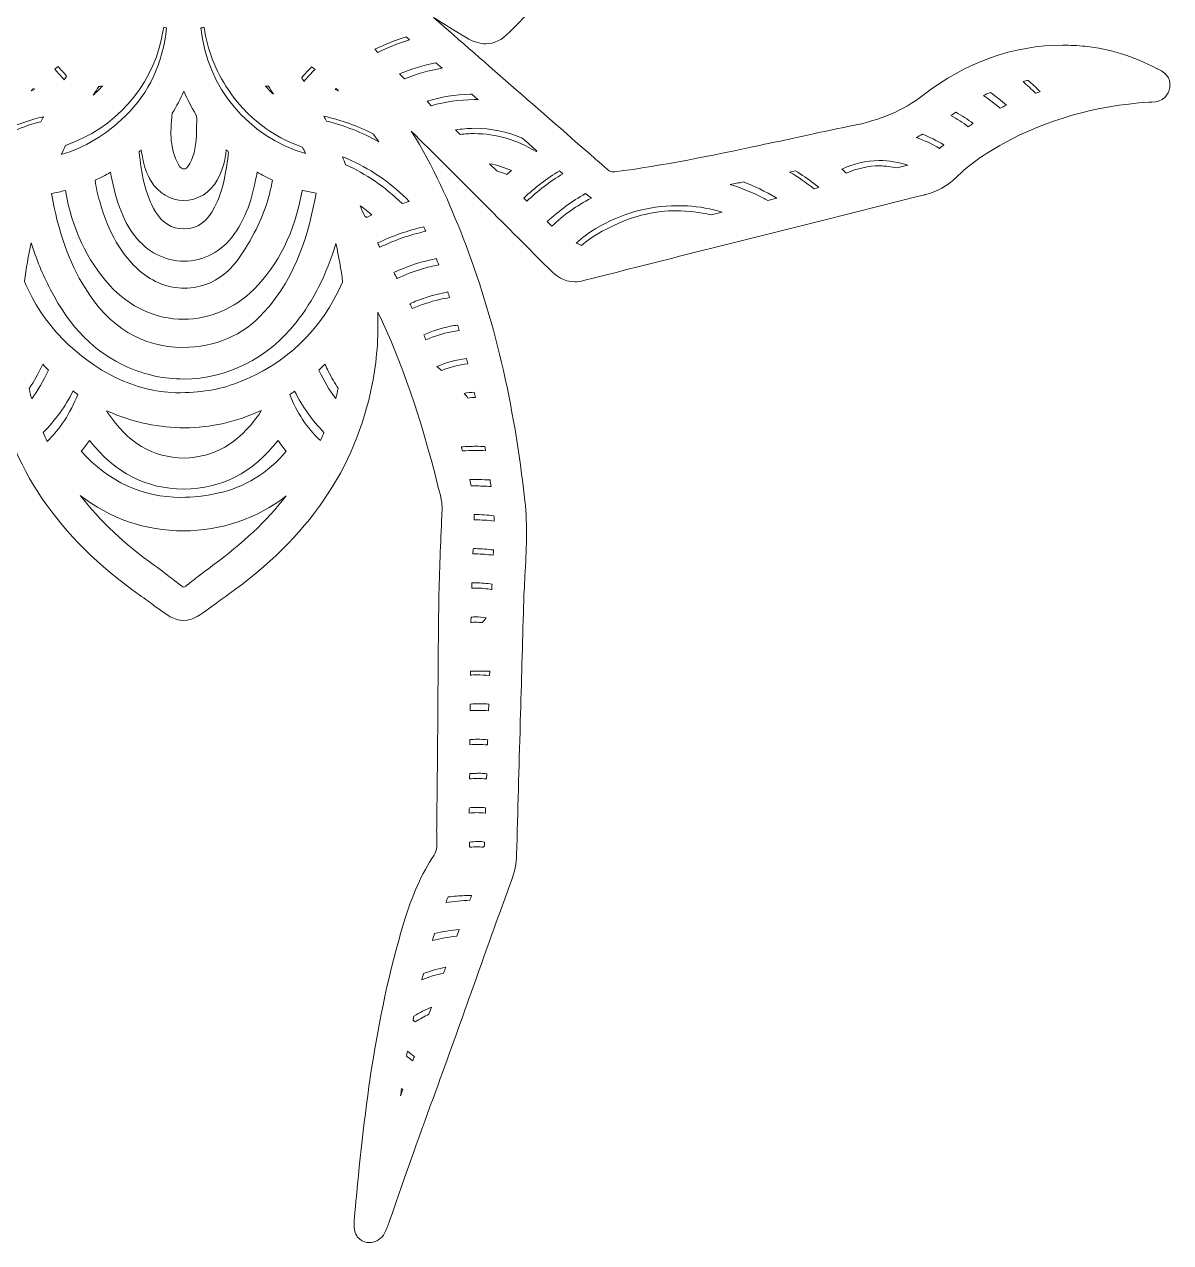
# Model space of a CAD drawing. Extents: x 25 to 1975, y -721 to -279.
# Drawn here: x 967.9 to 1182.7, y -719.8 to -491.5 of the extents above; entities that cross this region are included whole.
import ezdxf

# ---------------------------------------------------------------- set-up
doc = ezdxf.new("R2010")
doc.units = 0
doc.header["$MEASUREMENT"] = 0
doc.layers.add('Layer 1', color=7, linetype='Continuous')

msp = doc.modelspace()

# ---------------------------------------------------------------- linework, layer by layer
at = {"layer": 'Layer 1', "lineweight": 0}
for points, knots in [([(1180.19, -499.8), (1180.19, -499.8), (1180.14, -499.78), (1180.14, -499.78), (1180.09, -499.76), (1180.04, -499.74), (1179.99, -499.72), (1175.73, -497.43), (1171.24, -496.03), (1166.66, -495.58), (1165.27, -495.44), (1163.86, -495.37), (1162.48, -495.37), (1153.14, -495.37), (1144.33, -498.52), (1136.28, -504.73), (1132.46, -507.67), (1128.27, -509.45), (1122.71, -510.51), (1120.55, -510.92), (1118.39, -511.4), (1116.27, -511.88), (1114.79, -512.21), (1113.27, -512.55), (1111.76, -512.87), (1109.78, -513.27), (1107.82, -513.69), (1105.85, -514.1), (1105.85, -514.1), (1105.64, -514.15), (1105.64, -514.15), (1096.78, -516.02), (1087.62, -517.95), (1078.51, -519.11), (1078.39, -519.13), (1078.28, -519.13), (1078.18, -519.13), (1077.85, -519.13), (1077.59, -519.06), (1077.15, -518.68), (1065.14, -508.17), (1054.47, -498.84), (1044.54, -490.17), (1046.52, -491.42), (1048.56, -492.68), (1050.68, -493.94), (1052.03, -494.74), (1053.19, -495.11), (1054.33, -495.11), (1055.9, -495.11), (1057.32, -494.42), (1058.78, -492.93), (1061.4, -490.28), (1064.08, -487.59), (1066.66, -484.99), (1066.66, -484.99), (1066.74, -484.92), (1066.74, -484.92), (1072.24, -479.4), (1077.92, -473.7), (1083.4, -467.94), (1096.36, -454.31), (1107.85, -441.64), (1118.53, -429.21), (1119.56, -428.01), (1120.85, -426.51), (1120.93, -424.15), (1121.29, -413.65), (1124.43, -403.18), (1130.82, -391.21), (1130.85, -391.16), (1130.95, -391), (1131.03, -390.9), (1132.31, -389.12), (1132.37, -387.54), (1131.22, -386.23), (1130.57, -385.49), (1129.64, -385.09), (1128.6, -385.09), (1127.89, -385.09), (1127.25, -385.26), (1126.73, -385.41), (1126.61, -385.44), (1126.49, -385.47), (1126.37, -385.5), (1120.65, -386.87), (1116.26, -390.51), (1112.56, -396.97), (1109.25, -402.73), (1107.01, -409.44), (1105.5, -418.08), (1105.5, -418.08), (1105.42, -418.57), (1105.42, -418.57), (1105.22, -419.77), (1105.09, -420.42), (1104.59, -420.9), (1090.19, -434.88), (1075.57, -449.11), (1061.43, -462.86), (1061.43, -462.86), (1053.02, -471.04), (1053.02, -471.04), (1047.39, -465.09), (1039.59, -459.77), (1028.6, -454.38), (1028.37, -454.26), (1028.05, -454.1), (1027.75, -453.95), (1027.9, -453.67), (1028.06, -453.38), (1028.17, -453.17), (1028.17, -453.17), (1030.49, -448.9), (1030.49, -448.9), (1037.27, -436.42), (1044.27, -423.51), (1051.19, -410.83), (1051.94, -409.45), (1052.49, -407.98), (1052.86, -406.32), (1057.96, -383.87), (1062.13, -365.58), (1065.99, -348.75), (1066.38, -347.05), (1066.4, -345.5), (1066.04, -343.84), (1063.99, -334.39), (1061.94, -324.77), (1059.95, -315.46), (1059.95, -315.46), (1056.9, -301.2), (1056.9, -301.2), (1055.71, -295.61), (1054.47, -289.83), (1053.22, -284.14), (1053.21, -284.08), (1053.2, -284), (1053.19, -283.92), (1053.19, -283.92), (1053.18, -283.87), (1053.18, -283.87), (1052.79, -281.07), (1051.23, -280.48), (1050, -280.48), (1049.85, -280.48), (1049.7, -280.49), (1049.54, -280.51), (1047.6, -280.77), (1046.63, -282.27), (1046.87, -284.63), (1046.87, -284.63), (1046.88, -284.69), (1046.88, -284.69), (1046.89, -284.78), (1046.9, -284.86), (1046.9, -284.93), (1046.93, -286.24), (1047, -287.56), (1047.06, -288.83), (1047.12, -289.84), (1047.17, -290.88), (1047.2, -291.9), (1047.2, -291.9), (1047.45, -299.32), (1047.45, -299.32), (1047.8, -310.04), (1048.17, -321.13), (1048.48, -332.1), (1048.52, -333.49), (1048.62, -334.86), (1048.72, -336.19), (1048.95, -339.35), (1049.18, -342.34), (1048.61, -345.22), (1045.83, -359.33), (1042.29, -374.54), (1037.79, -391.73), (1037.51, -392.83), (1037.27, -393.94), (1037.03, -395.03), (1036.4, -397.97), (1035.8, -400.75), (1034.31, -403.11), (1029.72, -410.37), (1024.96, -417.71), (1020.36, -424.81), (1020.36, -424.81), (1019.92, -425.49), (1019.92, -425.49), (1019.59, -424.59), (1019.23, -423.68), (1018.82, -422.79), (1018.69, -422.48), (1018.69, -422.39), (1018.68, -422.38), (1018.69, -422.37), (1018.72, -422.26), (1019.02, -421.92), (1022.69, -417.74), (1025.92, -413.07), (1028.63, -408.03), (1031.22, -403.2), (1032.57, -399.03), (1032.86, -394.91), (1033.36, -387.87), (1029.88, -382.15), (1023.56, -379.61), (1023.51, -379.58), (1023.45, -379.54), (1023.4, -379.51), (1022.97, -379.26), (1022.26, -378.83), (1021.32, -378.83), (1020.66, -378.83), (1019.44, -379.04), (1018.57, -380.51), (1018.12, -381.26), (1017.34, -383.21), (1019.68, -384.96), (1019.73, -384.99), (1019.78, -385.03), (1019.82, -385.06), (1021.43, -386.68), (1022.15, -388.58), (1022.09, -391.03), (1021.99, -395.18), (1020.19, -398.98), (1018.45, -402.16), (1017.83, -403.28), (1017.21, -404.39), (1016.52, -405.47), (1016.02, -404), (1015.32, -402.47), (1014.27, -401.03), (1013.83, -400.42), (1013.75, -400.1), (1013.88, -399.42), (1014.56, -395.96), (1012.76, -392.49), (1009.52, -390.97), (1008.51, -390.5), (1007.44, -390.26), (1006.35, -390.26), (1004.12, -390.26), (1001.99, -391.26), (1000.36, -393.08), (1000.22, -393.24), (1000.11, -393.38), (1000.01, -393.51), (999.59, -393.5), (999.15, -393.5), (998.68, -393.5), (997.14, -393.5), (995.6, -393.56), (994.12, -393.62), (994.11, -393.61), (994.1, -393.6), (994.09, -393.59), (992.28, -391.4), (990.08, -390.24), (987.73, -390.24), (986.45, -390.24), (985.2, -390.58), (984, -391.27), (980.67, -393.17), (979.32, -397.13), (980.64, -401.12), (980.68, -401.27), (980.74, -401.4), (980.79, -401.52), (980.07, -402.64), (979.54, -403.83), (979.1, -405.02), (976.69, -401.3), (975.13, -397.88), (974.24, -394.4), (973.14, -390.07), (973.8, -387.11), (976.4, -384.78), (978.36, -383.04), (977.81, -381.33), (977.31, -380.46), (976.71, -379.43), (975.75, -378.84), (974.67, -378.84), (973.87, -378.84), (973.26, -379.16), (972.89, -379.36), (972.89, -379.36), (972.8, -379.4), (972.79, -379.41), (967.2, -381.63), (963.96, -385.61), (963.15, -391.24), (962.41, -396.41), (964.05, -401.06), (965.57, -404.53), (968.56, -411.38), (972.96, -417.21), (976.46, -421.53), (976.61, -421.71), (976.76, -421.87), (976.9, -422.01), (976.48, -423.03), (976.08, -424.05), (975.68, -425.09), (973.72, -422.05), (971.76, -419.01), (969.8, -415.97), (966.94, -411.52), (964.08, -407.08), (961.22, -402.64), (960.89, -402.13), (960.64, -401.51), (960.41, -400.57), (959.59, -397.32), (958.73, -394.05), (957.9, -390.88), (956.07, -383.92), (954.18, -376.73), (952.64, -369.59), (952.07, -366.93), (951.42, -364.28), (950.8, -361.72), (948.6, -352.65), (946.32, -343.27), (947.23, -333.67), (947.88, -326.84), (948.01, -319.9), (948.13, -313.19), (948.19, -310.26), (948.24, -307.22), (948.34, -304.25), (948.34, -304.25), (948.44, -301.52), (948.44, -301.52), (948.62, -296.07), (948.81, -290.43), (948.96, -284.88), (948.96, -284.81), (948.97, -284.74), (948.98, -284.66), (948.98, -284.66), (948.99, -284.61), (948.99, -284.61), (949.06, -283.92), (949.2, -282.64), (948.32, -281.58), (947.79, -280.95), (947.01, -280.56), (946.11, -280.5), (946.03, -280.5), (945.95, -280.5), (945.88, -280.5), (944.91, -280.5), (943.23, -280.89), (942.8, -283.56), (942.79, -283.62), (942.77, -283.71), (942.76, -283.78), (942.63, -284.07), (942.58, -284.34), (942.55, -284.55), (942.55, -284.55), (939.75, -297.61), (939.75, -297.61), (936.59, -312.32), (933.44, -327.03), (930.29, -341.74), (930.29, -341.74), (930.26, -341.91), (930.26, -341.91), (929.81, -344.01), (929.3, -346.38), (929.93, -349.07), (931.58, -356.13), (933.21, -363.33), (934.79, -370.3), (934.79, -370.3), (934.81, -370.42), (934.81, -370.42), (936.7, -378.73), (938.64, -387.32), (940.64, -395.76), (940.96, -397.09), (941.23, -398.48), (941.49, -399.82), (942.27, -403.8), (943.07, -407.91), (945.2, -411.78), (950.69, -421.77), (956.15, -431.85), (961.44, -441.59), (961.44, -441.59), (961.85, -442.36), (961.85, -442.36), (963.7, -445.76), (965.54, -449.17), (967.39, -452.58), (967.75, -453.23), (967.95, -453.65), (968.07, -453.92), (967.83, -454.06), (967.45, -454.27), (966.85, -454.57), (958.19, -458.93), (949.21, -464.07), (942.03, -472.1), (940.14, -470.16), (938.22, -468.22), (936.36, -466.34), (936.36, -466.34), (926.91, -456.8), (926.91, -456.8), (915.62, -445.42), (903.96, -433.64), (892.29, -421.94), (891.19, -420.84), (890.61, -419.62), (890.29, -417.76), (888.66, -408.32), (886.07, -401.11), (882.15, -395.09), (878.76, -389.88), (874.67, -386.76), (869.65, -385.55), (869.53, -385.52), (869.41, -385.48), (869.28, -385.45), (869.28, -385.45), (869.23, -385.43), (869.23, -385.43), (868.7, -385.28), (868.03, -385.09), (867.29, -385.09), (866.19, -385.09), (865.21, -385.54), (864.55, -386.35), (862.96, -388.29), (864.39, -390.29), (864.86, -390.94), (864.94, -391.06), (865.06, -391.23), (865.09, -391.29), (871.09, -402.46), (874.17, -412.24), (874.8, -422.07), (875, -425.27), (876.05, -427.8), (878.19, -430.26), (896.96, -451.89), (916.94, -473.12), (937.55, -493.36), (938.82, -494.6), (940.1, -495.2), (941.48, -495.2), (942.48, -495.2), (943.47, -494.9), (944.59, -494.25), (946.81, -492.96), (949, -491.65), (951.15, -490.3), (941.05, -499.09), (930.78, -508.07), (920.72, -517.02), (919.17, -518.39), (917.85, -518.95), (916.14, -518.95), (915.6, -518.95), (915.02, -518.9), (914.36, -518.79), (900.84, -516.53), (887.21, -513.54), (874.03, -510.65), (871.46, -510.08), (868.89, -509.52), (866.32, -508.96), (865.18, -508.71), (864.24, -508.23), (863.19, -507.34), (856.62, -501.81), (849.46, -498.13), (841.9, -496.39), (838.9, -495.7), (835.91, -495.35), (833.01, -495.35), (827.1, -495.35), (821.38, -496.8), (816, -499.65), (815.95, -499.68), (815.87, -499.71), (815.78, -499.74), (813.15, -500.8), (813.19, -502.64), (813.45, -503.65), (813.83, -505.17), (815.07, -506.04), (816.84, -506.04), (816.84, -506.04), (817.25, -506.03), (817.25, -506.03), (817.26, -506.03), (817.32, -506.03), (817.33, -506.03), (817.87, -506.09), (818.4, -506.14), (818.95, -506.19), (820.02, -506.3), (821.12, -506.4), (822.17, -506.56), (836.16, -508.7), (846.43, -513.34), (854.49, -521.16), (855.66, -522.3), (857.05, -522.76), (858.13, -523.03), (880, -528.54), (901.39, -533.93), (922.58, -539.36), (923.35, -539.56), (924.05, -539.66), (924.72, -539.66), (926.53, -539.66), (928.07, -538.95), (929.57, -537.43), (938.29, -528.63), (947.18, -519.75), (955.76, -511.21), (954.45, -513.28), (953.17, -515.49), (951.92, -517.85), (945.34, -530.27), (940.62, -544.49), (937.07, -562.59), (936.83, -563.77), (936.59, -564.95), (936.35, -566.14), (935.16, -571.89), (933.94, -577.82), (934.05, -583.92), (934.38, -601.44), (934.91, -619.14), (935.42, -636.26), (935.42, -636.26), (935.53, -640.06), (935.53, -640.06), (935.54, -640.48), (935.55, -640.91), (935.56, -641.34), (935.67, -645.44), (935.78, -649.68), (937.38, -653.96), (940.79, -663.12), (944.1, -672.47), (947.29, -681.52), (947.29, -681.52), (947.32, -681.58), (947.32, -681.58), (948.79, -685.76), (950.27, -689.93), (951.76, -694.11), (954.63, -702.14), (957.23, -709.33), (959.72, -716.08), (959.74, -716.14), (959.79, -716.35), (959.81, -716.46), (960, -717.27), (960.56, -719.74), (963.13, -719.74), (963.38, -719.74), (963.63, -719.71), (963.88, -719.66), (964.78, -719.47), (966.8, -718.65), (966.16, -715.21), (966.14, -715.08), (966.1, -714.9), (966.1, -714.83), (964.83, -698.88), (963, -685.66), (960.33, -673.22), (958.5, -664.7), (956.43, -655.06), (950.88, -646.7), (950.87, -646.59), (950.87, -646.36), (950.87, -646.24), (950.87, -646.13), (950.87, -646.03), (950.86, -645.92), (950.86, -645.92), (950.81, -642.25), (950.81, -642.25), (950.75, -639.09), (950.7, -635.93), (950.67, -632.77), (950.62, -628.86), (950.59, -624.95), (950.56, -621.05), (950.49, -611.45), (950.42, -601.54), (950.1, -591.74), (950.07, -590.54), (949.97, -589.35), (949.88, -588.17), (949.66, -585.28), (949.45, -582.54), (950.04, -579.96), (952.9, -567.44), (956.59, -556.44), (961.3, -546.36), (961.22, -550.52), (961.54, -554.45), (962.25, -558.26), (965.28, -574.49), (974.16, -587.61), (989.41, -598.37), (990.58, -599.19), (991.53, -599.9), (992.3, -600.48), (994.64, -602.22), (995.93, -603.18), (997.71, -603.18), (999.5, -603.18), (1000.84, -602.19), (1003.27, -600.38), (1003.27, -600.38), (1003.31, -600.35), (1003.31, -600.35), (1004.1, -599.76), (1004.99, -599.1), (1006.09, -598.32), (1021.09, -587.67), (1029.91, -574.79), (1033.06, -558.93), (1033.92, -554.61), (1034.27, -550.14), (1034.11, -545.38), (1038.55, -554.59), (1042.2, -565.19), (1045.45, -578.24), (1045.45, -578.24), (1045.61, -578.86), (1045.61, -578.86), (1045.91, -580.04), (1046.2, -581.16), (1046.16, -582.23), (1046.11, -583.3), (1046.07, -584.38), (1046.02, -585.48), (1045.81, -590.61), (1045.59, -595.91), (1045.52, -601.15), (1045.45, -607.24), (1045.4, -613.43), (1045.36, -619.41), (1045.36, -619.41), (1045.36, -619.76), (1045.36, -619.76), (1045.31, -627.1), (1045.26, -634.69), (1045.14, -642.14), (1045.13, -642.66), (1045.15, -643.17), (1045.17, -643.67), (1045.23, -645.07), (1045.27, -646.28), (1044.67, -647.17), (1042.34, -650.63), (1040.58, -654.58), (1038.95, -659.99), (1033.49, -678.07), (1031.46, -696.45), (1029.85, -713.74), (1029.77, -714.61), (1029.68, -715.62), (1029.67, -716.65), (1029.66, -717.58), (1029.96, -718.39), (1030.54, -718.97), (1031.06, -719.5), (1031.77, -719.8), (1032.53, -719.8), (1032.63, -719.8), (1032.73, -719.79), (1032.84, -719.78), (1033.86, -719.68), (1034.88, -718.98), (1035.37, -718.05), (1035.76, -717.31), (1036.02, -716.56), (1036.25, -715.9), (1039.42, -706.78), (1042.27, -698.77), (1044.97, -691.39), (1047.24, -685.2), (1049.48, -678.88), (1051.66, -672.76), (1051.66, -672.76), (1051.68, -672.7), (1051.68, -672.7), (1054.11, -665.89), (1056.62, -658.84), (1059.16, -651.94), (1059.76, -650.32), (1060.07, -648.74), (1060.11, -647.11), (1060.33, -638.94), (1060.56, -630.77), (1060.8, -622.59), (1060.8, -622.59), (1060.81, -622.05), (1060.81, -622.05), (1061.02, -614.85), (1061.23, -607.64), (1061.42, -600.44), (1061.47, -598.59), (1061.58, -596.69), (1061.68, -594.83), (1061.94, -590.23), (1062.2, -585.47), (1061.68, -580.78), (1059.64, -562.43), (1055.86, -546.33), (1050.12, -531.54), (1047.58, -525), (1044.54, -518.07), (1040.39, -511.48), (1048.61, -519.66), (1056.89, -527.96), (1064.93, -536.02), (1064.93, -536.02), (1066.4, -537.5), (1066.4, -537.5), (1067.5, -538.6), (1068.91, -539.73), (1071.01, -539.73), (1071.55, -539.73), (1072.1, -539.65), (1072.68, -539.5), (1094.3, -533.98), (1115.81, -528.6), (1136.62, -523.39), (1136.62, -523.39), (1136.67, -523.37), (1136.67, -523.37), (1138.97, -522.8), (1140.79, -521.79), (1142.39, -520.22), (1144.83, -517.82), (1147.75, -515.72), (1151.32, -513.78), (1159.52, -509.32), (1168.44, -506.78), (1178.59, -506.03), (1178.59, -506.03), (1178.64, -506.03), (1178.64, -506.03), (1178.64, -506.03), (1178.85, -506.03), (1178.85, -506.03), (1178.94, -506.03), (1179.03, -506.03), (1179.11, -506.03), (1181.3, -506.03), (1182.29, -504.63), (1182.49, -503.31), (1182.65, -502.22), (1182.39, -500.72), (1180.19, -499.8)], [0, 0, 0, 0, 1, 1, 1, 2, 2, 2, 3, 3, 3, 4, 4, 4, 5, 5, 5, 6, 6, 6, 7, 7, 7, 8, 8, 8, 9, 9, 9, 10, 10, 10, 11, 11, 11, 12, 12, 12, 13, 13, 13, 14, 14, 14, 15, 15, 15, 16, 16, 16, 17, 17, 17, 18, 18, 18, 19, 19, 19, 20, 20, 20, 21, 21, 21, 22, 22, 22, 23, 23, 23, 24, 24, 24, 25, 25, 25, 26, 26, 26, 27, 27, 27, 28, 28, 28, 29, 29, 29, 30, 30, 30, 31, 31, 31, 32, 32, 32, 33, 33, 33, 34, 34, 34, 35, 35, 35, 36, 36, 36, 37, 37, 37, 38, 38, 38, 39, 39, 39, 40, 40, 40, 41, 41, 41, 42, 42, 42, 43, 43, 43, 44, 44, 44, 45, 45, 45, 46, 46, 46, 47, 47, 47, 48, 48, 48, 49, 49, 49, 50, 50, 50, 51, 51, 51, 52, 52, 52, 53, 53, 53, 54, 54, 54, 55, 55, 55, 56, 56, 56, 57, 57, 57, 58, 58, 58, 59, 59, 59, 60, 60, 60, 61, 61, 61, 62, 62, 62, 63, 63, 63, 64, 64, 64, 65, 65, 65, 66, 66, 66, 67, 67, 67, 68, 68, 68, 69, 69, 69, 70, 70, 70, 71, 71, 71, 72, 72, 72, 73, 73, 73, 74, 74, 74, 75, 75, 75, 76, 76, 76, 77, 77, 77, 78, 78, 78, 79, 79, 79, 80, 80, 80, 81, 81, 81, 82, 82, 82, 83, 83, 83, 84, 84, 84, 85, 85, 85, 86, 86, 86, 87, 87, 87, 88, 88, 88, 89, 89, 89, 90, 90, 90, 91, 91, 91, 92, 92, 92, 93, 93, 93, 94, 94, 94, 95, 95, 95, 96, 96, 96, 97, 97, 97, 98, 98, 98, 99, 99, 99, 100, 100, 100, 101, 101, 101, 102, 102, 102, 103, 103, 103, 104, 104, 104, 105, 105, 105, 106, 106, 106, 107, 107, 107, 108, 108, 108, 109, 109, 109, 110, 110, 110, 111, 111, 111, 112, 112, 112, 113, 113, 113, 114, 114, 114, 115, 115, 115, 116, 116, 116, 117, 117, 117, 118, 118, 118, 119, 119, 119, 120, 120, 120, 121, 121, 121, 122, 122, 122, 123, 123, 123, 124, 124, 124, 125, 125, 125, 126, 126, 126, 127, 127, 127, 128, 128, 128, 129, 129, 129, 130, 130, 130, 131, 131, 131, 132, 132, 132, 133, 133, 133, 134, 134, 134, 135, 135, 135, 136, 136, 136, 137, 137, 137, 138, 138, 138, 139, 139, 139, 140, 140, 140, 141, 141, 141, 142, 142, 142, 143, 143, 143, 144, 144, 144, 145, 145, 145, 146, 146, 146, 147, 147, 147, 148, 148, 148, 149, 149, 149, 150, 150, 150, 151, 151, 151, 152, 152, 152, 153, 153, 153, 154, 154, 154, 155, 155, 155, 156, 156, 156, 157, 157, 157, 158, 158, 158, 159, 159, 159, 160, 160, 160, 161, 161, 161, 162, 162, 162, 163, 163, 163, 164, 164, 164, 165, 165, 165, 166, 166, 166, 167, 167, 167, 168, 168, 168, 169, 169, 169, 170, 170, 170, 171, 171, 171, 172, 172, 172, 173, 173, 173, 174, 174, 174, 175, 175, 175, 176, 176, 176, 177, 177, 177, 178, 178, 178, 179, 179, 179, 180, 180, 180, 181, 181, 181, 182, 182, 182, 183, 183, 183, 184, 184, 184, 185, 185, 185, 186, 186, 186, 187, 187, 187, 188, 188, 188, 189, 189, 189, 190, 190, 190, 191, 191, 191, 192, 192, 192, 193, 193, 193, 194, 194, 194, 195, 195, 195, 196, 196, 196, 197, 197, 197, 198, 198, 198, 199, 199, 199, 200, 200, 200, 201, 201, 201, 202, 202, 202, 203, 203, 203, 204, 204, 204, 205, 205, 205, 206, 206, 206, 207, 207, 207, 208, 208, 208, 209, 209, 209, 210, 210, 210, 211, 211, 211, 212, 212, 212, 213, 213, 213, 214, 214, 214, 215, 215, 215, 216, 216, 216, 217, 217, 217, 218, 218, 218, 219, 219, 219, 220, 220, 220, 221, 221, 221, 222, 222, 222, 223, 223, 223, 224, 224, 224, 225, 225, 225, 226, 226, 226, 227, 227, 227, 228, 228, 228, 229, 229, 229, 230, 230, 230, 231, 231, 231, 232, 232, 232, 233, 233, 233, 234, 234, 234, 235, 235, 235, 236, 236, 236, 237, 237, 237, 238, 238, 238, 239, 239, 239, 240, 240, 240, 241, 241, 241, 242, 242, 242, 243, 243, 243, 244, 244, 244, 245, 245, 245, 246, 246, 246, 247, 247, 247, 248, 248, 248, 249, 249, 249, 250, 250, 250, 251, 251, 251, 252, 252, 252, 253, 253, 253, 254, 254, 254, 255, 255, 255, 256, 256, 256, 257, 257, 257, 257]), ([(993.57, -494.18), (993.57, -494.18), (993.64, -493.84), (993.64, -493.84), (993.77, -493.24), (993.9, -492.63), (994, -491.99), (994.18, -492.02), (994.36, -492.06), (994.55, -492.09), (993.86, -498.77), (991.26, -504.33), (986.82, -508.62), (983.11, -512.21), (979.08, -514.64), (974.81, -515.86), (975.07, -515.29), (975.34, -514.72), (975.61, -514.16), (984.77, -510.96), (991.64, -503.35), (993.57, -494.18)], [0, 0, 0, 0, 1, 1, 1, 2, 2, 2, 3, 3, 3, 4, 4, 4, 5, 5, 5, 6, 6, 6, 7, 7, 7, 7]), ([(1000.97, -492.14), (1001.17, -492.11), (1001.37, -492.08), (1001.57, -492.04), (1002.14, -496.19), (1003.67, -500.12), (1006.11, -503.76), (1009.52, -508.82), (1014.44, -512.61), (1020.01, -514.48), (1020.2, -514.88), (1020.39, -515.27), (1020.57, -515.66), (1009.95, -512.63), (1002.03, -503.26), (1000.97, -492.14)], [0, 0, 0, 0, 1, 1, 1, 2, 2, 2, 3, 3, 3, 4, 4, 4, 5, 5, 5, 5]), ([(1034.12, -496.71), (1034.12, -496.71), (1033.55, -496.14), (1033.55, -496.14), (1035.43, -495.21), (1037.39, -494.42), (1039.4, -493.78), (1039.4, -493.78), (1040.07, -494.36), (1040.07, -494.36), (1038.03, -494.99), (1036.04, -495.78), (1034.12, -496.71)], [0, 0, 0, 0, 1, 1, 1, 2, 2, 2, 3, 3, 3, 4, 4, 4, 4]), ([(974.21, -499.38), (974.75, -499.95), (975.29, -500.55), (975.81, -501.15), (975.67, -501.39), (975.52, -501.62), (975.37, -501.86), (974.79, -501.18), (974.18, -500.52), (973.57, -499.89), (973.78, -499.71), (973.99, -499.54), (974.21, -499.38)], [0, 0, 0, 0, 1, 1, 1, 2, 2, 2, 3, 3, 3, 4, 4, 4, 4]), ([(1022.35, -499.9), (1021.66, -500.61), (1020.99, -501.35), (1020.34, -502.11), (1020.32, -502.13), (1020.3, -502.15), (1020.28, -502.18), (1020.14, -501.94), (1019.99, -501.71), (1019.85, -501.47), (1020.45, -500.76), (1021.08, -500.06), (1021.71, -499.4), (1021.93, -499.56), (1022.14, -499.73), (1022.35, -499.9)], [0, 0, 0, 0, 1, 1, 1, 2, 2, 2, 3, 3, 3, 4, 4, 4, 5, 5, 5, 5]), ([(1039.11, -501.69), (1039.11, -501.69), (1038.17, -500.75), (1038.17, -500.75), (1040.35, -499.82), (1042.64, -499.13), (1045.01, -498.67), (1045.01, -498.67), (1046.16, -499.67), (1046.16, -499.67), (1043.72, -500.09), (1041.36, -500.76), (1039.11, -501.69)], [0, 0, 0, 0, 1, 1, 1, 2, 2, 2, 3, 3, 3, 4, 4, 4, 4]), ([(1157.35, -504.37), (1156.6, -503.61), (1155.81, -502.87), (1155, -502.18), (1155.33, -502.1), (1155.66, -502.03), (1155.99, -501.97), (1156.74, -502.63), (1157.47, -503.34), (1158.18, -504.08), (1157.91, -504.17), (1157.63, -504.27), (1157.35, -504.37)], [0, 0, 0, 0, 1, 1, 1, 2, 2, 2, 3, 3, 3, 4, 4, 4, 4]), ([(969.16, -503.91), (969.31, -503.76), (969.46, -503.61), (969.61, -503.46), (969.68, -503.54), (969.75, -503.61), (969.82, -503.69), (969.59, -503.76), (969.37, -503.84), (969.16, -503.91)], [0, 0, 0, 0, 1, 1, 1, 2, 2, 2, 3, 3, 3, 3]), ([(982.51, -503.04), (981.97, -503.63), (981.4, -504.2), (980.8, -504.73), (981.14, -504.18), (981.49, -503.63), (981.84, -503.09), (982.07, -503.08), (982.29, -503.06), (982.51, -503.04)], [0, 0, 0, 0, 1, 1, 1, 2, 2, 2, 3, 3, 3, 3]), ([(995.59, -508.14), (996.41, -506.82), (997.14, -505.45), (997.78, -504), (998.42, -505.45), (999.17, -506.9), (1000.03, -508.38), (1000.22, -508.71), (1000.19, -509.56), (1000.16, -510.33), (1000.15, -510.66), (1000.14, -510.99), (1000.14, -511.32), (1000.15, -513.96), (999.77, -515.89), (998.9, -517.55), (998.38, -518.54), (998.02, -518.55), (997.8, -518.56), (997.8, -518.56), (997.75, -518.56), (997.75, -518.56), (997.54, -518.56), (997.19, -518.56), (996.69, -517.63), (995.21, -514.9), (995.16, -511.96), (995.59, -508.14)], [0, 0, 0, 0, 1, 1, 1, 2, 2, 2, 3, 3, 3, 4, 4, 4, 5, 5, 5, 6, 6, 6, 7, 7, 7, 8, 8, 8, 9, 9, 9, 9]), ([(1013.06, -503.05), (1013.24, -503.06), (1013.43, -503.08), (1013.62, -503.08), (1013.94, -503.58), (1014.26, -504.08), (1014.57, -504.58), (1014.06, -504.1), (1013.55, -503.59), (1013.06, -503.05)], [0, 0, 0, 0, 1, 1, 1, 2, 2, 2, 3, 3, 3, 3]), ([(1026.11, -503.69), (1026.18, -503.62), (1026.25, -503.55), (1026.31, -503.48), (1026.45, -503.62), (1026.59, -503.75), (1026.73, -503.9), (1026.53, -503.83), (1026.33, -503.75), (1026.11, -503.69)], [0, 0, 0, 0, 1, 1, 1, 2, 2, 2, 3, 3, 3, 3]), ([(1043.33, -505.89), (1045.91, -505.08), (1048.62, -504.63), (1051.41, -504.55), (1051.41, -504.55), (1051.66, -504.56), (1051.75, -504.56), (1051.75, -504.56), (1052.93, -505.58), (1052.93, -505.58), (1052.67, -505.58), (1052.41, -505.57), (1052.16, -505.57), (1049.39, -505.57), (1046.7, -505.96), (1044.14, -506.71), (1044.14, -506.71), (1043.33, -505.89), (1043.33, -505.89)], [0, 0, 0, 0, 1, 1, 1, 2, 2, 2, 3, 3, 3, 4, 4, 4, 5, 5, 5, 6, 6, 6, 6]), ([(1150.71, -507.2), (1149.72, -506.35), (1148.68, -505.56), (1147.6, -504.82), (1148.03, -504.61), (1148.45, -504.41), (1148.88, -504.22), (1149.92, -504.97), (1150.93, -505.77), (1151.9, -506.62), (1151.5, -506.81), (1151.1, -507), (1150.71, -507.2)], [0, 0, 0, 0, 1, 1, 1, 2, 2, 2, 3, 3, 3, 4, 4, 4, 4]), ([(962.48, -512.1), (965.29, -510.64), (968.3, -509.52), (971.45, -508.78), (971.29, -509.09), (971.13, -509.4), (970.97, -509.71), (967.65, -510.57), (964.48, -511.86), (961.5, -513.56), (961.83, -513.06), (962.15, -512.58), (962.48, -512.1)], [0, 0, 0, 0, 1, 1, 1, 2, 2, 2, 3, 3, 3, 4, 4, 4, 4]), ([(1033.32, -512.03), (1033.66, -512.53), (1033.98, -513.01), (1034.3, -513.49), (1031.2, -511.74), (1027.91, -510.43), (1024.47, -509.59), (1024.31, -509.28), (1024.15, -508.97), (1023.99, -508.66), (1027.27, -509.4), (1030.4, -510.53), (1033.32, -512.03)], [0, 0, 0, 0, 1, 1, 1, 2, 2, 2, 3, 3, 3, 4, 4, 4, 4]), ([(1144.75, -510.64), (1143.71, -509.87), (1142.62, -509.17), (1141.5, -508.56), (1141.8, -508.35), (1142.09, -508.13), (1142.39, -507.93), (1143.51, -508.55), (1144.61, -509.27), (1145.66, -510.05), (1145.35, -510.25), (1145.05, -510.44), (1144.75, -510.64)], [0, 0, 0, 0, 1, 1, 1, 2, 2, 2, 3, 3, 3, 4, 4, 4, 4]), ([(1049.55, -512.11), (1049.55, -512.11), (1048.69, -511.25), (1048.69, -511.25), (1049.83, -511.07), (1051.01, -510.97), (1052.19, -510.95), (1055.35, -510.97), (1058.37, -511.58), (1061.15, -512.77), (1062.08, -513.58), (1063.01, -514.39), (1063.93, -515.2), (1063.89, -515.24), (1063.84, -515.27), (1063.8, -515.3), (1060.21, -513.1), (1056.21, -511.94), (1052.19, -511.94), (1051.31, -511.94), (1050.43, -512), (1049.55, -512.11)], [0, 0, 0, 0, 1, 1, 1, 2, 2, 2, 3, 3, 3, 4, 4, 4, 5, 5, 5, 6, 6, 6, 7, 7, 7, 7]), ([(1139.37, -514.73), (1137.96, -513.87), (1136.49, -513.19), (1134.96, -512.69), (1135.36, -512.48), (1135.76, -512.27), (1136.16, -512.06), (1137.53, -512.58), (1138.87, -513.24), (1140.17, -514.05), (1139.9, -514.27), (1139.63, -514.5), (1139.37, -514.73)], [0, 0, 0, 0, 1, 1, 1, 2, 2, 2, 3, 3, 3, 4, 4, 4, 4]), ([(997.78, -524.46), (1000.36, -524.46), (1002.7, -523.03), (1004.03, -520.65), (1005.07, -518.8), (1005.5, -516.92), (1005.71, -515), (1005.85, -515.13), (1006, -515.26), (1006.14, -515.38), (1005.78, -518.72), (1005.21, -522.46), (1003.54, -525.72), (1002.12, -528.5), (1000.36, -529.75), (997.82, -529.78), (997.82, -529.78), (997.74, -529.78), (997.74, -529.78), (995.47, -529.78), (993.8, -528.77), (992.48, -526.59), (990.45, -523.23), (989.83, -519.38), (989.39, -515.38), (989.53, -515.26), (989.66, -515.14), (989.8, -515.01), (989.88, -515.62), (989.99, -516.25), (990.13, -516.89), (990.37, -518), (990.77, -519.46), (991.62, -520.86), (992.98, -523.11), (995.29, -524.46), (997.78, -524.46)], [0, 0, 0, 0, 1, 1, 1, 2, 2, 2, 3, 3, 3, 4, 4, 4, 5, 5, 5, 6, 6, 6, 7, 7, 7, 8, 8, 8, 9, 9, 9, 10, 10, 10, 11, 11, 11, 12, 12, 12, 12]), ([(1028.07, -517.78), (1027.89, -517.29), (1027.7, -516.78), (1027.5, -516.28), (1028.05, -516.5), (1028.6, -516.73), (1029.15, -516.99), (1033.22, -518.86), (1036.86, -521.43), (1039.99, -524.65), (1039.54, -524.78), (1039.09, -524.91), (1038.66, -525.06), (1035.47, -521.9), (1031.91, -519.46), (1028.07, -517.78)], [0, 0, 0, 0, 1, 1, 1, 2, 2, 2, 3, 3, 3, 4, 4, 4, 5, 5, 5, 5]), ([(1058.3, -519.62), (1057.67, -519.35), (1057.03, -519.13), (1056.39, -518.94), (1056.39, -518.94), (1055.04, -517.59), (1055.04, -517.59), (1056.45, -517.84), (1057.83, -518.27), (1059.13, -518.87), (1058.85, -519.11), (1058.57, -519.36), (1058.3, -519.62)], [0, 0, 0, 0, 1, 1, 1, 2, 2, 2, 3, 3, 3, 4, 4, 4, 4]), ([(1131.42, -518.37), (1130.32, -518.12), (1129.21, -517.99), (1128.11, -517.99), (1126.03, -517.99), (1123.94, -518.44), (1121.89, -519.33), (1121.61, -519.07), (1121.34, -518.83), (1121.07, -518.59), (1123.23, -517.58), (1125.57, -517.04), (1128.04, -516.99), (1129.94, -517.01), (1131.71, -517.29), (1133.4, -517.87), (1133.4, -517.87), (1131.42, -518.37), (1131.42, -518.37)], [0, 0, 0, 0, 1, 1, 1, 2, 2, 2, 3, 3, 3, 4, 4, 4, 5, 5, 5, 6, 6, 6, 6]), ([(997.8, -535.84), (1001.45, -535.84), (1004.86, -534.03), (1007.14, -530.88), (1009.8, -527.21), (1010.83, -522.99), (1011.48, -519.17), (1012.41, -519.7), (1013.36, -520.19), (1014.35, -520.66), (1013.8, -524.13), (1012.57, -527.6), (1010.59, -531.25), (1009.48, -533.29), (1008.23, -535.41), (1006.56, -537.15), (1004.21, -539.59), (1001.13, -540.93), (997.87, -540.93), (994.89, -540.93), (991.94, -539.78), (989.55, -537.7), (986.09, -534.68), (983.69, -530.54), (982, -524.69), (981.61, -523.34), (981.32, -521.99), (981.14, -520.66), (982.1, -520.23), (983.06, -519.74), (984.04, -519.18), (984.38, -521.17), (984.88, -523.47), (985.7, -525.71), (986.5, -527.87), (987.4, -529.58), (988.53, -531.06), (990.85, -534.1), (994.23, -535.84), (997.8, -535.84)], [0, 0, 0, 0, 1, 1, 1, 2, 2, 2, 3, 3, 3, 4, 4, 4, 5, 5, 5, 6, 6, 6, 7, 7, 7, 8, 8, 8, 9, 9, 9, 10, 10, 10, 11, 11, 11, 12, 12, 12, 13, 13, 13, 13]), ([(1062.04, -524.6), (1062.04, -524.6), (1061.46, -524.02), (1061.46, -524.02), (1063.51, -522.1), (1065.76, -520.38), (1068.16, -518.9), (1068.16, -518.9), (1068.79, -519.46), (1068.79, -519.46), (1066.35, -520.95), (1064.09, -522.68), (1062.04, -524.6)], [0, 0, 0, 0, 1, 1, 1, 2, 2, 2, 3, 3, 3, 4, 4, 4, 4]), ([(1115.84, -522.3), (1114.39, -521.14), (1112.86, -520.09), (1111.26, -519.15), (1111.69, -519.06), (1112.08, -518.97), (1112.36, -518.91), (1113.55, -519.65), (1114.7, -520.45), (1115.8, -521.29), (1116.12, -521.54), (1116.45, -521.8), (1116.77, -522.06), (1116.77, -522.06), (1115.84, -522.3), (1115.84, -522.3)], [0, 0, 0, 0, 1, 1, 1, 2, 2, 2, 3, 3, 3, 4, 4, 4, 5, 5, 5, 5]), ([(975.57, -522.59), (976.85, -529.82), (979.58, -535.65), (983.89, -540.39), (987.62, -544.48), (992.54, -546.73), (997.73, -546.73), (1002.58, -546.73), (1007.26, -544.73), (1010.92, -541.09), (1015.53, -536.5), (1018.48, -530.49), (1019.95, -522.69), (1019.95, -522.69), (1019.97, -522.59), (1019.97, -522.59), (1019.97, -522.59), (1020.04, -522.61), (1020.04, -522.61), (1020.88, -522.8), (1021.72, -522.95), (1022.54, -523.09), (1021.31, -530.07), (1019.01, -538.66), (1012.72, -545.5), (1008.75, -549.82), (1003.77, -551.95), (997.54, -552.03), (989.97, -551.98), (983.82, -548.23), (979.26, -540.87), (976.25, -536.01), (974.24, -530.35), (972.97, -523.14), (973.83, -523.01), (974.7, -522.83), (975.57, -522.59)], [0, 0, 0, 0, 1, 1, 1, 2, 2, 2, 3, 3, 3, 4, 4, 4, 5, 5, 5, 6, 6, 6, 7, 7, 7, 8, 8, 8, 9, 9, 9, 10, 10, 10, 11, 11, 11, 12, 12, 12, 12]), ([(1107.2, -524.48), (1106.87, -524.29), (1106.55, -524.13), (1106.24, -523.97), (1104.24, -522.96), (1102.21, -522.13), (1100.16, -521.5), (1100.93, -521.34), (1101.72, -521.18), (1102.55, -521.01), (1104.69, -521.78), (1106.73, -522.75), (1108.76, -523.97), (1108.81, -523.99), (1108.85, -524.02), (1108.9, -524.05), (1108.9, -524.05), (1107.2, -524.48), (1107.2, -524.48)], [0, 0, 0, 0, 1, 1, 1, 2, 2, 2, 3, 3, 3, 4, 4, 4, 5, 5, 5, 6, 6, 6, 6]), ([(1066.71, -529.28), (1066.71, -529.28), (1065.87, -528.44), (1065.87, -528.44), (1068.09, -526.36), (1070.49, -524.59), (1073.03, -523.18), (1073.03, -523.18), (1073.14, -523.28), (1073.14, -523.28), (1073.46, -523.56), (1073.79, -523.81), (1074.12, -524.03), (1071.38, -525.43), (1068.9, -527.19), (1066.71, -529.28)], [0, 0, 0, 0, 1, 1, 1, 2, 2, 2, 3, 3, 3, 4, 4, 4, 5, 5, 5, 5]), ([(1031.98, -527.64), (1031.86, -527.54), (1031.74, -527.45), (1031.62, -527.35), (1031.34, -526.72), (1031.07, -526.1), (1030.82, -525.48), (1031.56, -526), (1032.3, -526.57), (1033.01, -527.17), (1032.67, -527.32), (1032.32, -527.48), (1031.98, -527.64)], [0, 0, 0, 0, 1, 1, 1, 2, 2, 2, 3, 3, 3, 4, 4, 4, 4]), ([(1096.57, -527.17), (1094.39, -526.66), (1092.22, -526.4), (1090.09, -526.4), (1086.1, -526.4), (1082.19, -527.31), (1078.45, -529.09), (1076.48, -530.03), (1074.25, -531.17), (1072.29, -532.9), (1071.95, -532.74), (1071.61, -532.59), (1071.29, -532.45), (1072.44, -531.45), (1073.63, -530.52), (1074.93, -529.75), (1079.65, -526.94), (1084.76, -525.5), (1090.11, -525.45), (1090.23, -525.45), (1090.34, -525.45), (1090.46, -525.45), (1092.69, -525.45), (1094.91, -525.71), (1097.06, -526.24), (1097.58, -526.37), (1098.09, -526.5), (1098.6, -526.66), (1098.6, -526.66), (1096.57, -527.17), (1096.57, -527.17)], [0, 0, 0, 0, 1, 1, 1, 2, 2, 2, 3, 3, 3, 4, 4, 4, 5, 5, 5, 6, 6, 6, 7, 7, 7, 8, 8, 8, 9, 9, 9, 10, 10, 10, 10]), ([(1042.74, -529.42), (1042.85, -529.69), (1042.97, -529.97), (1043.08, -530.24), (1040.11, -530.92), (1037.23, -531.92), (1034.5, -533.24), (1034.35, -532.97), (1034.21, -532.71), (1034.08, -532.44), (1036.83, -531.11), (1039.73, -530.09), (1042.74, -529.42)], [0, 0, 0, 0, 1, 1, 1, 2, 2, 2, 3, 3, 3, 4, 4, 4, 4]), ([(1007.73, -558.67), (1004.35, -559.96), (1000.93, -560.51), (996.31, -560.51), (996.31, -560.51), (996.19, -560.51), (996.19, -560.51), (988.71, -560.28), (981.16, -556.65), (974.94, -550.28), (971.98, -547.26), (969.68, -543.78), (967.91, -539.66), (968.22, -537.24), (968.64, -534.81), (969.18, -532.4), (970.13, -535.48), (971.3, -538.35), (972.73, -541.09), (976.51, -548.37), (981.12, -553.01), (987.22, -555.69), (990.59, -557.18), (994.13, -557.94), (997.74, -557.94), (1005.84, -557.94), (1013.52, -554.07), (1018.8, -547.34), (1022.05, -543.2), (1024.47, -538.42), (1026.27, -532.54), (1026.81, -534.98), (1027.23, -537.4), (1027.52, -539.76), (1023.53, -548.82), (1016.88, -555.18), (1007.73, -558.67)], [0, 0, 0, 0, 1, 1, 1, 2, 2, 2, 3, 3, 3, 4, 4, 4, 5, 5, 5, 6, 6, 6, 7, 7, 7, 8, 8, 8, 9, 9, 9, 10, 10, 10, 11, 11, 11, 12, 12, 12, 12]), ([(1045.52, -536.55), (1044.43, -536.76), (1043.35, -537.02), (1042.31, -537.33), (1040.73, -537.8), (1039.22, -538.37), (1037.71, -539.08), (1037.51, -538.71), (1037.3, -538.33), (1037.1, -537.96), (1039.63, -536.78), (1042.31, -535.91), (1045.08, -535.35), (1045.23, -535.75), (1045.38, -536.15), (1045.52, -536.55)], [0, 0, 0, 0, 1, 1, 1, 2, 2, 2, 3, 3, 3, 4, 4, 4, 5, 5, 5, 5]), ([(1047.56, -542.67), (1046.94, -542.78), (1046.31, -542.9), (1045.7, -543.04), (1043.92, -543.44), (1042.2, -544.02), (1040.57, -544.75), (1040.43, -544.44), (1040.28, -544.14), (1040.13, -543.83), (1041.07, -543.41), (1042.04, -543.03), (1043.01, -542.71), (1044.48, -542.23), (1045.87, -541.87), (1047.23, -541.62), (1047.34, -541.97), (1047.45, -542.32), (1047.56, -542.67)], [0, 0, 0, 0, 1, 1, 1, 2, 2, 2, 3, 3, 3, 4, 4, 4, 5, 5, 5, 6, 6, 6, 6]), ([(1049.07, -547.83), (1049.17, -548.17), (1049.26, -548.51), (1049.36, -548.86), (1048.87, -548.92), (1048.38, -548.99), (1047.9, -549.08), (1046.27, -549.38), (1044.71, -549.89), (1043.14, -550.62), (1043.01, -550.3), (1042.88, -549.98), (1042.75, -549.67), (1044.32, -548.94), (1045.97, -548.4), (1047.67, -548.06), (1048.13, -547.97), (1048.6, -547.89), (1049.07, -547.83)], [0, 0, 0, 0, 1, 1, 1, 2, 2, 2, 3, 3, 3, 4, 4, 4, 5, 5, 5, 6, 6, 6, 6]), ([(1050.73, -554.12), (1050.8, -554.44), (1050.88, -554.76), (1050.96, -555.09), (1049.34, -555.24), (1047.7, -555.67), (1046.05, -556.36), (1045.76, -556.09), (1045.47, -555.84), (1045.2, -555.61), (1046.87, -554.81), (1048.75, -554.3), (1050.73, -554.12)], [0, 0, 0, 0, 1, 1, 1, 2, 2, 2, 3, 3, 3, 4, 4, 4, 4]), ([(968.77, -559.73), (969.71, -558.38), (970.56, -556.88), (971.33, -555.17), (971.69, -555.55), (972.04, -555.92), (972.4, -556.27), (971.44, -558.33), (970.4, -560.11), (969.26, -561.65), (969.08, -561.01), (968.92, -560.37), (968.77, -559.73)], [0, 0, 0, 0, 1, 1, 1, 2, 2, 2, 3, 3, 3, 4, 4, 4, 4]), ([(1026.22, -561.59), (1025.03, -560.04), (1023.99, -558.28), (1023.08, -556.27), (1023.46, -555.89), (1023.83, -555.51), (1024.19, -555.14), (1024.39, -555.59), (1024.61, -556.04), (1024.83, -556.48), (1025.44, -557.67), (1026.05, -558.73), (1026.7, -559.68), (1026.55, -560.32), (1026.39, -560.96), (1026.22, -561.59)], [0, 0, 0, 0, 1, 1, 1, 2, 2, 2, 3, 3, 3, 4, 4, 4, 5, 5, 5, 5]), ([(972.17, -569.63), (971.91, -569.08), (971.67, -568.53), (971.44, -567.97), (973.68, -565.69), (975.55, -563.08), (977.01, -560.18), (977.31, -560.4), (977.61, -560.6), (977.92, -560.81), (976.49, -564.36), (974.56, -567.32), (972.17, -569.63)], [0, 0, 0, 0, 1, 1, 1, 2, 2, 2, 3, 3, 3, 4, 4, 4, 4]), ([(1023.36, -569.47), (1020.85, -567.12), (1018.88, -564.16), (1017.6, -560.83), (1017.91, -560.65), (1018.22, -560.44), (1018.53, -560.2), (1019.99, -563.12), (1021.83, -565.72), (1024.03, -567.94), (1023.82, -568.46), (1023.59, -568.97), (1023.36, -569.47)], [0, 0, 0, 0, 1, 1, 1, 2, 2, 2, 3, 3, 3, 4, 4, 4, 4]), ([(1052.41, -561.4), (1052.37, -561.4), (1052.33, -561.4), (1052.29, -561.4), (1051.87, -561.4), (1051.44, -561.43), (1051.01, -561.5), (1050.77, -561.2), (1050.53, -560.91), (1050.28, -560.62), (1050.92, -560.49), (1051.56, -560.42), (1052.19, -560.42), (1052.27, -560.74), (1052.34, -561.07), (1052.41, -561.4)], [0, 0, 0, 0, 1, 1, 1, 2, 2, 2, 3, 3, 3, 4, 4, 4, 5, 5, 5, 5]), ([(983.31, -563.88), (985.84, -565.04), (988.32, -565.85), (990.85, -566.36), (993.21, -566.83), (995.58, -567.07), (997.89, -567.07), (1002.82, -567.07), (1007.64, -565.98), (1012.25, -563.83), (1012.17, -564.07), (1012.01, -564.34), (1011.76, -564.7), (1007.94, -570.02), (1003.37, -572.65), (997.82, -572.75), (991.94, -572.67), (987.25, -569.87), (983.48, -564.2), (983.41, -564.1), (983.36, -563.99), (983.31, -563.88)], [0, 0, 0, 0, 1, 1, 1, 2, 2, 2, 3, 3, 3, 4, 4, 4, 5, 5, 5, 6, 6, 6, 7, 7, 7, 7]), ([(1004.08, -579.35), (1001.71, -579.86), (999.4, -580.12), (997.23, -580.12), (990.02, -580.12), (983.74, -577.21), (978.55, -571.48), (979.13, -570.82), (979.63, -570.13), (980.08, -569.46), (984.93, -575.57), (990.72, -578.55), (997.75, -578.55), (997.75, -578.55), (997.8, -578.55), (997.8, -578.55), (1004.81, -578.53), (1010.6, -575.55), (1015.45, -569.44), (1015.96, -570.2), (1016.45, -570.86), (1016.96, -571.48), (1013.49, -575.6), (1009.16, -578.24), (1004.08, -579.35)], [0, 0, 0, 0, 1, 1, 1, 2, 2, 2, 3, 3, 3, 4, 4, 4, 5, 5, 5, 6, 6, 6, 7, 7, 7, 8, 8, 8, 8]), ([(1054.18, -570.59), (1054.22, -570.85), (1054.27, -571.11), (1054.31, -571.37), (1053.67, -571.34), (1053.03, -571.33), (1052.4, -571.33), (1051.6, -571.33), (1050.78, -571.35), (1049.97, -571.4), (1049.91, -571.15), (1049.84, -570.9), (1049.77, -570.64), (1050.69, -570.58), (1051.61, -570.55), (1052.52, -570.55), (1053.07, -570.55), (1053.63, -570.56), (1054.18, -570.59)], [0, 0, 0, 0, 1, 1, 1, 2, 2, 2, 3, 3, 3, 4, 4, 4, 5, 5, 5, 6, 6, 6, 6]), ([(1055.32, -578.09), (1054.3, -578.01), (1053.28, -577.97), (1052.28, -577.97), (1052.06, -577.97), (1051.84, -577.97), (1051.62, -577.97), (1051.53, -577.58), (1051.43, -577.18), (1051.34, -576.79), (1051.73, -576.78), (1052.12, -576.77), (1052.51, -576.77), (1052.7, -576.77), (1052.9, -576.77), (1053.09, -576.78), (1053.77, -576.79), (1054.46, -576.81), (1055.15, -576.86), (1055.21, -577.27), (1055.26, -577.68), (1055.32, -578.09)], [0, 0, 0, 0, 1, 1, 1, 2, 2, 2, 3, 3, 3, 4, 4, 4, 5, 5, 5, 6, 6, 6, 7, 7, 7, 7]), ([(1003.23, -592.84), (1001.76, -593.91), (1000.64, -594.78), (999.74, -595.49), (998.99, -596.09), (998.15, -596.75), (997.74, -596.97), (997.35, -596.76), (996.53, -596.12), (995.79, -595.54), (994.89, -594.84), (993.78, -593.97), (992.28, -592.9), (986.73, -588.93), (982.07, -584.52), (978.36, -579.75), (983.83, -584.06), (990.6, -586.4), (997.69, -586.4), (1004.8, -586.4), (1011.53, -584.08), (1016.95, -579.86), (1013.28, -584.53), (1008.68, -588.87), (1003.23, -592.84)], [0, 0, 0, 0, 1, 1, 1, 2, 2, 2, 3, 3, 3, 4, 4, 4, 5, 5, 5, 6, 6, 6, 7, 7, 7, 8, 8, 8, 8]), ([(1055.91, -584.55), (1055.29, -584.47), (1054.67, -584.42), (1054.05, -584.39), (1053.52, -584.36), (1052.98, -584.35), (1052.45, -584.35), (1052.35, -584.35), (1052.26, -584.35), (1052.16, -584.35), (1052.17, -584.01), (1052.18, -583.67), (1052.19, -583.33), (1053.43, -583.35), (1054.67, -583.43), (1055.88, -583.58), (1055.9, -583.9), (1055.91, -584.22), (1055.91, -584.55)], [0, 0, 0, 0, 1, 1, 1, 2, 2, 2, 3, 3, 3, 4, 4, 4, 5, 5, 5, 6, 6, 6, 6]), ([(1055.74, -590.97), (1054.65, -590.8), (1053.55, -590.72), (1052.46, -590.72), (1052.28, -590.72), (1052.1, -590.72), (1051.92, -590.72), (1051.92, -590.72), (1051.96, -589.74), (1051.96, -589.74), (1052.14, -589.73), (1052.31, -589.73), (1052.47, -589.73), (1053.57, -589.73), (1054.68, -589.82), (1055.79, -589.98), (1055.77, -590.31), (1055.76, -590.64), (1055.74, -590.97)], [0, 0, 0, 0, 1, 1, 1, 2, 2, 2, 3, 3, 3, 4, 4, 4, 5, 5, 5, 6, 6, 6, 6]), ([(1055.48, -597.42), (1054.48, -597.21), (1053.48, -597.11), (1052.49, -597.11), (1052.23, -597.11), (1051.96, -597.12), (1051.7, -597.13), (1051.71, -596.8), (1051.72, -596.47), (1051.73, -596.14), (1051.98, -596.13), (1052.24, -596.13), (1052.49, -596.13), (1053.5, -596.13), (1054.51, -596.22), (1055.51, -596.4), (1055.5, -596.74), (1055.49, -597.08), (1055.48, -597.42)], [0, 0, 0, 0, 1, 1, 1, 2, 2, 2, 3, 3, 3, 4, 4, 4, 5, 5, 5, 6, 6, 6, 6]), ([(1051.57, -603.57), (1051.57, -603.23), (1051.57, -602.9), (1051.58, -602.56), (1051.87, -602.54), (1052.16, -602.52), (1052.45, -602.52), (1053.09, -602.52), (1053.74, -602.59), (1054.4, -602.72), (1054.15, -603.02), (1053.91, -603.31), (1053.68, -603.6), (1053.28, -603.55), (1052.88, -603.52), (1052.49, -603.52), (1052.18, -603.52), (1051.87, -603.54), (1051.57, -603.57)], [0, 0, 0, 0, 1, 1, 1, 2, 2, 2, 3, 3, 3, 4, 4, 4, 5, 5, 5, 6, 6, 6, 6]), ([(1055.05, -613.48), (1054.24, -613.43), (1053.43, -613.4), (1052.62, -613.4), (1052.24, -613.4), (1051.85, -613.41), (1051.47, -613.42), (1051.47, -613.42), (1051.47, -612.69), (1051.47, -612.69), (1051.99, -612.68), (1052.51, -612.67), (1053.02, -612.67), (1053.7, -612.67), (1054.39, -612.68), (1055.07, -612.72), (1055.07, -612.72), (1055.05, -613.48), (1055.05, -613.48)], [0, 0, 0, 0, 1, 1, 1, 2, 2, 2, 3, 3, 3, 4, 4, 4, 5, 5, 5, 6, 6, 6, 6]), ([(1054.86, -620.11), (1054.18, -620.08), (1053.5, -620.06), (1052.82, -620.06), (1052.36, -620.06), (1051.89, -620.07), (1051.42, -620.09), (1051.42, -620.09), (1051.43, -618.86), (1051.43, -618.86), (1052.06, -618.83), (1052.69, -618.81), (1053.3, -618.8), (1053.83, -618.81), (1054.36, -618.83), (1054.89, -618.86), (1054.89, -618.86), (1054.86, -620.11), (1054.86, -620.11)], [0, 0, 0, 0, 1, 1, 1, 2, 2, 2, 3, 3, 3, 4, 4, 4, 5, 5, 5, 6, 6, 6, 6]), ([(1054.67, -626.49), (1054.09, -626.46), (1053.5, -626.44), (1052.92, -626.44), (1052.41, -626.44), (1051.89, -626.45), (1051.37, -626.48), (1051.37, -626.48), (1051.38, -625.49), (1051.38, -625.49), (1051.82, -625.47), (1052.27, -625.46), (1052.71, -625.46), (1053.37, -625.46), (1054.04, -625.48), (1054.7, -625.53), (1054.69, -625.85), (1054.68, -626.17), (1054.67, -626.49)], [0, 0, 0, 0, 1, 1, 1, 2, 2, 2, 3, 3, 3, 4, 4, 4, 5, 5, 5, 6, 6, 6, 6]), ([(1054.48, -632.89), (1053.88, -632.84), (1053.27, -632.82), (1052.68, -632.82), (1052.23, -632.82), (1051.77, -632.83), (1051.32, -632.86), (1051.32, -632.54), (1051.32, -632.21), (1051.33, -631.89), (1051.74, -631.86), (1052.15, -631.85), (1052.55, -631.84), (1052.65, -631.84), (1052.89, -631.83), (1052.89, -631.83), (1053, -631.83), (1053.1, -631.83), (1053.21, -631.83), (1053.28, -631.83), (1053.35, -631.83), (1053.42, -631.83), (1053.82, -631.85), (1054.17, -631.88), (1054.51, -631.91), (1054.51, -631.91), (1054.48, -632.89), (1054.48, -632.89)], [0, 0, 0, 0, 1, 1, 1, 2, 2, 2, 3, 3, 3, 4, 4, 4, 5, 5, 5, 6, 6, 6, 7, 7, 7, 8, 8, 8, 9, 9, 9, 9]), ([(1054.28, -639.3), (1053.74, -639.24), (1053.2, -639.21), (1052.67, -639.21), (1052.19, -639.21), (1051.72, -639.23), (1051.24, -639.28), (1051.25, -638.95), (1051.25, -638.62), (1051.26, -638.29), (1051.71, -638.25), (1052.16, -638.23), (1052.61, -638.22), (1052.61, -638.22), (1052.7, -638.22), (1052.7, -638.22), (1053.23, -638.22), (1053.77, -638.25), (1054.31, -638.31), (1054.31, -638.31), (1054.28, -639.3), (1054.28, -639.3)], [0, 0, 0, 0, 1, 1, 1, 2, 2, 2, 3, 3, 3, 4, 4, 4, 5, 5, 5, 6, 6, 6, 7, 7, 7, 7]), ([(1054.1, -645.42), (1054.02, -645.51), (1053.95, -645.6), (1053.88, -645.69), (1053.48, -645.63), (1053.08, -645.6), (1052.68, -645.6), (1052.26, -645.6), (1051.83, -645.63), (1051.4, -645.7), (1051.35, -645.65), (1051.31, -645.6), (1051.27, -645.54), (1051.27, -645.27), (1051.27, -645), (1051.27, -644.73), (1051.77, -644.67), (1052.29, -644.63), (1052.85, -644.63), (1052.85, -644.63), (1053, -644.62), (1053, -644.62), (1053.36, -644.62), (1053.73, -644.65), (1054.12, -644.71), (1054.12, -644.71), (1054.1, -645.42), (1054.1, -645.42)], [0, 0, 0, 0, 1, 1, 1, 2, 2, 2, 3, 3, 3, 4, 4, 4, 5, 5, 5, 6, 6, 6, 7, 7, 7, 8, 8, 8, 9, 9, 9, 9]), ([(1051.37, -655.62), (1049.88, -655.69), (1048.37, -655.83), (1046.85, -656.04), (1047, -655.68), (1047.15, -655.34), (1047.3, -655), (1048.33, -654.88), (1049.36, -654.8), (1050.36, -654.76), (1050.36, -654.76), (1050.66, -654.76), (1050.66, -654.76), (1051, -654.76), (1051.34, -654.76), (1051.67, -654.76), (1051.57, -655.05), (1051.47, -655.34), (1051.37, -655.62)], [0, 0, 0, 0, 1, 1, 1, 2, 2, 2, 3, 3, 3, 4, 4, 4, 5, 5, 5, 6, 6, 6, 6]), ([(1048.94, -662.36), (1047.39, -662.53), (1045.85, -662.81), (1044.34, -663.2), (1044.48, -662.74), (1044.62, -662.28), (1044.76, -661.83), (1046.25, -661.5), (1047.8, -661.27), (1049.38, -661.13), (1049.38, -661.13), (1048.94, -662.36), (1048.94, -662.36)], [0, 0, 0, 0, 1, 1, 1, 2, 2, 2, 3, 3, 3, 4, 4, 4, 4]), ([(1046.45, -669.27), (1045.05, -669.59), (1043.68, -670), (1042.37, -670.53), (1042.46, -670.14), (1042.56, -669.76), (1042.65, -669.37), (1044.01, -668.87), (1045.42, -668.46), (1046.84, -668.17), (1046.71, -668.53), (1046.58, -668.9), (1046.45, -669.27)], [0, 0, 0, 0, 1, 1, 1, 2, 2, 2, 3, 3, 3, 4, 4, 4, 4]), ([(1043.7, -677), (1042.84, -677.41), (1041.99, -677.87), (1041.11, -678.4), (1040.98, -678.31), (1040.84, -678.22), (1040.71, -678.13), (1040.76, -677.87), (1040.81, -677.6), (1040.87, -677.34), (1041.94, -676.68), (1043.04, -676.12), (1044.18, -675.65), (1044.02, -676.1), (1043.86, -676.55), (1043.7, -677)], [0, 0, 0, 0, 1, 1, 1, 2, 2, 2, 3, 3, 3, 4, 4, 4, 5, 5, 5, 5]), ([(1040.68, -685.75), (1040.29, -685.44), (1039.9, -685.14), (1039.5, -684.85), (1039.55, -684.53), (1039.6, -684.22), (1039.66, -683.91), (1040.1, -684.24), (1040.53, -684.57), (1040.96, -684.92), (1040.87, -685.19), (1040.77, -685.47), (1040.68, -685.75)], [0, 0, 0, 0, 1, 1, 1, 2, 2, 2, 3, 3, 3, 4, 4, 4, 4]), ([(1038.37, -692.31), (1038.43, -691.86), (1038.5, -691.41), (1038.57, -690.93), (1038.64, -691), (1038.72, -691.07), (1038.8, -691.14), (1038.65, -691.53), (1038.51, -691.92), (1038.37, -692.31)], [0, 0, 0, 0, 1, 1, 1, 2, 2, 2, 3, 3, 3, 3])]:
    msp.add_open_spline(points, degree=3, knots=knots, dxfattribs=at)

doc.saveas('drawing.dxf')
